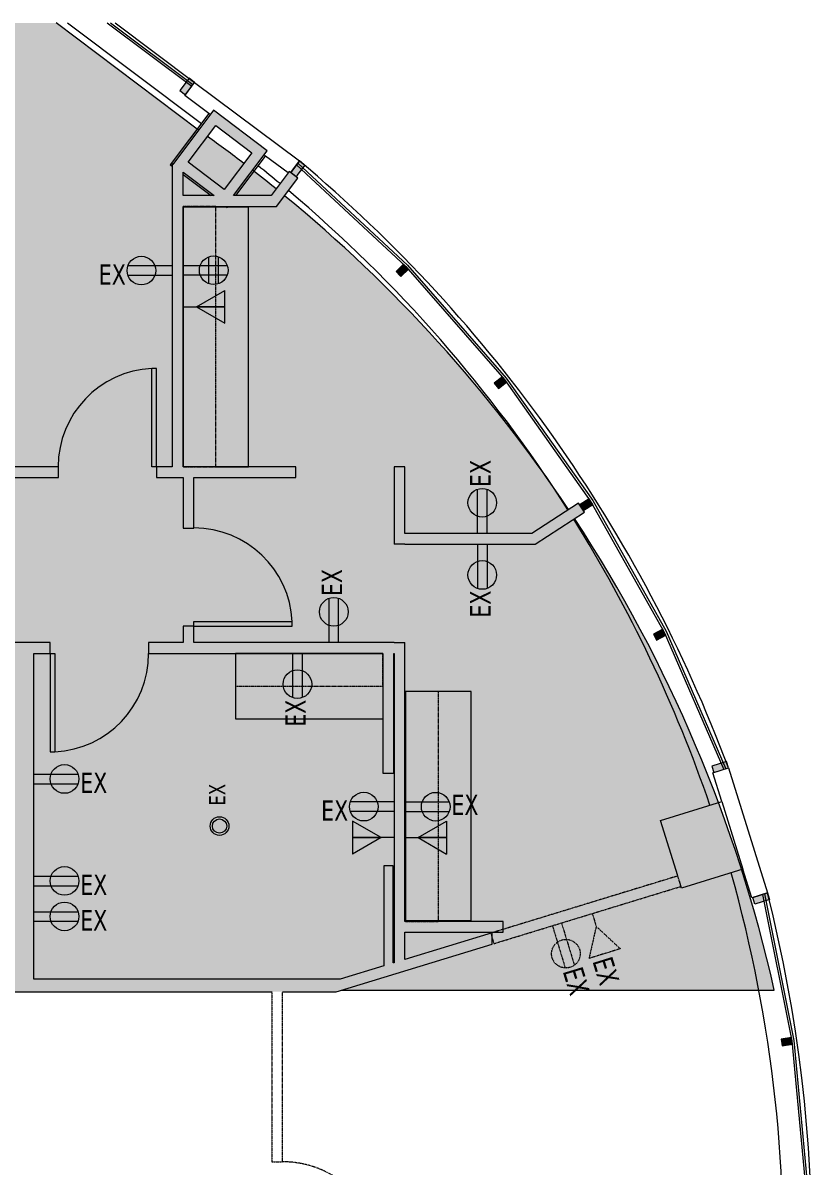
# Model space of a CAD drawing. Header units: inches. Extents: x 41 to 2137, y -595 to 378.
# Drawn here: x 1279.6 to 1568.8, y -46.3 to 373.1 of the extents above; entities that cross this region are included whole.
import ezdxf

# ---------------------------------------------------------------- set-up
doc = ezdxf.new("R2010")
doc.units = ezdxf.units.IN
doc.header["$MEASUREMENT"] = 0
for name, pattern in [('Demolished 3_128_', [0.046875, 0.023437, -0.023437]), ('Hidden 1_16_', [0.09375, 0.0625, -0.03125]), ('Overhead', [0.15625, 0.09375, -0.0625])]:
    doc.linetypes.add(name, pattern=pattern)
for name, color, linetype, lineweight in [('A-ANNO-NOTE', 131, 'Continuous', 13), ('A-DETL', 90, 'Continuous', 9), ('A-DETL-GENF', 92, 'Continuous', 9), ('A-DETL-MEDM', 33, 'Continuous', 13), ('A-DOOR', 31, 'Continuous', 13), ('A-EXIST-GLAZ', 250, 'Continuous', 9), ('A-WALL', 113, 'Continuous', 13), ('A-WALL-PATT', 111, 'Continuous', 13), ('EXTWINDOWS', 250, 'Continuous', 9), ('I-WALL', 2, 'Continuous', 13), ('new block- skin dc_dwg', 8, 'Continuous', 9), ('Q-CASE', 31, 'Continuous', 13), ('S-EXIST-COLS', 250, 'Continuous', 9)]:
    doc.layers.add(name, color=color, linetype=linetype, lineweight=lineweight)
doc.styles.add('Tahoma', font='tahoma.ttf', dxfattribs={"width": 0.85, "height": 7.5})
doc.styles.add('Tahoma_1', font='tahoma.ttf', dxfattribs={"width": 0.85, "height": 6})

# ---------------------------------------------------------------- blocks, each defined once
blk = doc.blocks.new('Single-Flush - 36_ x 84_-1510128-New Construction - Demolition Plan')
at = {"layer": 'A-DOOR', "color": 7, "lineweight": 20}
for p, q in [((16.25, 2), (16.25, 38.02)), ((18, 38.02), (16.25, 38.02)), ((18, 2), (18, 38.02)), ((18, 2), (16.25, 2))]:
    blk.add_line(p, q, dxfattribs=at)
at = {"layer": 'A-DOOR', "lineweight": 9}
blk.add_arc((18, 2), 36.07, 92.7812, 180, dxfattribs=at)
blk = doc.blocks.new('Counter Top _No Backsplash_ - Standard Counter Top-V4-New Construction - Demolition Plan')
at = {"layer": 'Q-CASE'}
for p, q in [((6.74, 0), (-47.26, 0)), ((-47.26, 0), (-47.26, -12)), ((6.74, 0), (6.74, -12)), ((-47.26, -12), (-47.26, -24)), ((6.74, -12), (6.74, -12.15)), ((-47.26, -24), (6.74, -24))]:
    blk.add_line(p, q, dxfattribs=at)
blk = doc.blocks.new('Door-Opening - POCKET DOOR-1861582-New Construction - Demolition Plan')
at = {"layer": 'A-DETL-MEDM', "lineweight": 20}
for p, q in [((-18.32, -2), (-18.32, 2)), ((17.68, 2), (17.68, -2))]:
    blk.add_line(p, q, dxfattribs=at)
blk = doc.blocks.new('Upper Cabinet - Standard Upper Cabinet-1756677-New Construction - Demolition Plan')
at = {"layer": 'Q-CASE'}
blk.add_line((6.74, 0), (-47.26, 0), dxfattribs=at)
at = {"layer": 'Q-CASE', "linetype": 'Overhead', "lineweight": 9}
for p, q in [((-47.26, 0), (-47.26, -12)), ((6.74, -12), (6.74, 0)), ((-47.26, -12), (6.74, -12))]:
    blk.add_line(p, q, dxfattribs=at)
blk = doc.blocks.new('Upper Cabinet - Standard Upper Cabinet-1821101-New Construction - Demolition Plan')
at = {"layer": 'Q-CASE'}
blk.add_line((48.12, 0), (-47.26, 0), dxfattribs=at)
at = {"layer": 'Q-CASE', "linetype": 'Overhead', "lineweight": 9}
for p, q in [((-47.26, 0), (-47.26, -12)), ((48.12, -12), (48.12, 0)), ((-47.26, -12), (48.12, -12))]:
    blk.add_line(p, q, dxfattribs=at)
blk = doc.blocks.new('Upper Cabinet - Standard Upper Cabinet-1775553-New Construction - Demolition Plan')
at = {"layer": 'Q-CASE'}
blk.add_line((36.94, 0), (-47.26, 0), dxfattribs=at)
at = {"layer": 'Q-CASE', "linetype": 'Overhead', "lineweight": 9}
for p, q in [((-47.26, 0), (-47.26, -12)), ((36.94, -12), (36.94, 0)), ((-47.26, -12), (36.94, -12))]:
    blk.add_line(p, q, dxfattribs=at)
blk = doc.blocks.new('Counter Top _No Backsplash_ - Standard Counter Top-1774389-New Construction - Demolition Plan')
at = {"layer": 'Q-CASE'}
for p, q in [((47.99, 0), (-47.26, 0)), ((47.99, 0), (47.99, -12)), ((-47.26, -12), (-47.26, -24)), ((47.99, -12), (47.99, -24)), ((-47.26, -24), (47.99, -24))]:
    blk.add_line(p, q, dxfattribs=at)
blk = doc.blocks.new('Counter Top _No Backsplash_ - Standard Counter Top-1758023-New Construction - Demolition Plan')
at = {"layer": 'Q-CASE'}
for p, q in [((36.74, 0), (-47.26, 0)), ((-47.26, 0), (-47.26, -12)), ((36.74, 0), (36.74, -12)), ((-47.26, -12), (-47.26, -24)), ((36.74, -12), (36.74, -24)), ((-47.26, -24), (36.74, -24))]:
    blk.add_line(p, q, dxfattribs=at)
blk = doc.blocks.new('Door-Opening - POCKET DOOR-1861580-New Construction - Demolition Plan')
at = {"layer": 'A-DETL-MEDM', "lineweight": 20}
for p, q in [((-18.32, 2), (-18.32, -2)), ((17.68, -2), (17.68, 2))]:
    blk.add_line(p, q, dxfattribs=at)
blk = doc.blocks.new('new block- skin dc_dwg-1925045-New Construction - Demolition Plan')
at = {"layer": 'EXTWINDOWS'}
for points in [[(2565.02, 1696.54), (2568.39, 1701.04), (2566.39, 1702.54), (2563.02, 1698.03)], [(2605.61, 1666.49), (2603.62, 1668), (2606.81, 1672.26), (2608.81, 1670.76), (2606.27, 1667.36)], [(2643.95, 1629.92), (2646.73, 1632.63), (2644.98, 1634.42), (2642.21, 1631.71), (2643.65, 1630.24)], [(2679.7, 1588.82), (2682.74, 1591.22), (2681.19, 1593.18), (2678.15, 1590.78)], [(2711.02, 1544.25), (2714.3, 1546.32), (2712.97, 1548.43), (2709.69, 1546.37), (2710.16, 1545.61)], [(2737.69, 1496.61), (2741.11, 1498.43), (2739.93, 1500.64), (2736.51, 1498.82), (2737.29, 1497.36)], [(2758.61, 1448.11), (2763.98, 1449.79), (2763.24, 1452.18), (2757.87, 1450.5)], [(2773.69, 1399.91), (2772.94, 1402.3), (2778.31, 1403.98), (2779.06, 1401.59)], [(2783.68, 1347.93), (2787.51, 1348.51), (2787.14, 1350.98), (2783.31, 1350.4)]]:
    blk.add_hatch(color=256, dxfattribs=at).paths.add_polyline_path(points, flags=0)
at = {"layer": 'A-EXIST-GLAZ'}
for p, q in [((2536.39, 1722.86), (2567.34, 1699.64)), ((2537.64, 1722.86), (2567.79, 1700.24))]:
    blk.add_line(p, q, dxfattribs=at)
at = {"layer": 'A-EXIST-GLAZ', "flags": 128}
for points in [[(2605.75, 1670.85), (2645.85, 1633.52), (2681.96, 1592.2), (2713.63, 1547.38), (2740.52, 1499.53), (2762.31, 1449.27)], [(2606.21, 1671.45), (2646.39, 1634.05), (2682.56, 1592.66), (2714.27, 1547.78), (2741.19, 1499.87), (2763.03, 1449.49)], [(2774.05, 1132.25), (2785.76, 1185.75), (2791.92, 1240.28), (2792.44, 1250.49), (2792.77, 1284.89), (2792.45, 1295.11), (2787.32, 1349.74), (2776.63, 1403.45)], [(2774.76, 1132.02), (2786.5, 1185.63), (2792.67, 1240.22), (2793.19, 1250.46), (2793.52, 1284.9), (2793.2, 1295.15), (2788.07, 1349.85), (2777.35, 1403.68)]]:
    blk.add_lwpolyline(points, dxfattribs=at)
at = {"layer": 'A-WALL', "color": 250, "lineweight": 9}
for p, q in [((2521.82, 1722.86), (2570.9, 1686.04)), ((2539.31, 1722.86), (2568.39, 1701.04)), ((2602.66, 1667.86), (2594.41, 1674.05))]:
    blk.add_line(p, q, dxfattribs=at)
at = {"layer": 'A-WALL', "color": 250, "lineweight": 9, "flags": 128}
for points in [[(2573.6, 1689.64), (2564.8, 1696.24), (2568.39, 1701.04), (2606.81, 1672.26), (2603.62, 1668)], [(2761.54, 1437.5), (2758.26, 1448), (2763.98, 1449.79), (2778.31, 1403.98), (2772.58, 1402.19), (2769.3, 1412.69)]]:
    blk.add_lwpolyline(points, dxfattribs=at)
at = {"layer": 'A-WALL', "color": 250, "lineweight": 9}
for centre, radius, start, end in [((2273.64, 1270.09), 511.32, 50.3783, 51.534), ((2263.32, 1262.82), 534.44, 20.4781, 50.0057), ((2263.32, 1262.82), 534.44, 20.4781, 50.0057), ((2273.64, 1270.09), 511.32, 32.4355, 49.9297), ((2273.64, 1270.09), 511.32, 18.9519, 31.9872), ((2272.85, 1272.63), 511.33, 356.7527, 15.7403), ((2260.21, 1272.77), 534.46, 344.6958, 14.2118), ((2260.21, 1272.77), 534.46, 344.6958, 14.2118)]:
    blk.add_arc(centre, radius, start, end, dxfattribs=at)
at = {"layer": 'EXTWINDOWS'}
for p, q in [((2566.39, 1702.54), (2563.02, 1698.03)), ((2565.02, 1696.54), (2568.39, 1701.04)), ((2568.39, 1701.04), (2566.39, 1702.54)), ((2563.02, 1698.03), (2565.02, 1696.54)), ((2603.62, 1668), (2606.81, 1672.26)), ((2608.81, 1670.76), (2606.27, 1667.36)), ((2606.81, 1672.26), (2608.81, 1670.76)), ((2605.61, 1666.49), (2603.62, 1668)), ((2606.27, 1667.36), (2605.61, 1666.49)), ((2644.98, 1634.42), (2642.21, 1631.71)), ((2642.21, 1631.71), (2643.65, 1630.24)), ((2643.95, 1629.92), (2646.73, 1632.63)), ((2646.73, 1632.63), (2644.98, 1634.42)), ((2643.65, 1630.24), (2643.95, 1629.92)), ((2681.19, 1593.18), (2678.15, 1590.78)), ((2678.15, 1590.78), (2679.7, 1588.82)), ((2679.7, 1588.82), (2682.74, 1591.22)), ((2682.74, 1591.22), (2681.19, 1593.18)), ((2712.97, 1548.43), (2709.69, 1546.37)), ((2714.3, 1546.32), (2712.97, 1548.43)), ((2709.69, 1546.37), (2710.16, 1545.61)), ((2710.16, 1545.61), (2711.02, 1544.25)), ((2711.02, 1544.25), (2714.3, 1546.32)), ((2739.93, 1500.64), (2736.51, 1498.82)), ((2736.51, 1498.82), (2737.29, 1497.36)), ((2737.29, 1497.36), (2737.69, 1496.61)), ((2737.69, 1496.61), (2741.11, 1498.43)), ((2741.11, 1498.43), (2739.93, 1500.64)), ((2763.24, 1452.18), (2757.87, 1450.5)), ((2763.98, 1449.79), (2763.24, 1452.18)), ((2757.87, 1450.5), (2758.61, 1448.11)), ((2758.61, 1448.11), (2763.98, 1449.79)), ((2772.94, 1402.3), (2778.31, 1403.98)), ((2773.69, 1399.91), (2772.94, 1402.3)), ((2779.06, 1401.59), (2773.69, 1399.91)), ((2778.31, 1403.98), (2779.06, 1401.59)), ((2787.14, 1350.98), (2783.31, 1350.4)), ((2783.31, 1350.4), (2783.68, 1347.93)), ((2787.51, 1348.51), (2787.14, 1350.98)), ((2783.68, 1347.93), (2787.51, 1348.51))]:
    blk.add_line(p, q, dxfattribs=at)
at = {"layer": 'S-EXIST-COLS'}
for p, q in [((2583.57, 1659.58), (2594.41, 1674.05)), ((2594.41, 1674.05), (2593.86, 1674.46)), ((2564.17, 1667.33), (2574.51, 1659.58)), ((2579.85, 1655.58), (2580.02, 1655.45)), ((2580.47, 1655.45), (2580.57, 1655.58)), ((2746.86, 1405.67), (2746.04, 1408.29))]:
    blk.add_line(p, q, dxfattribs=at)
at = {"layer": 'S-EXIST-COLS', "flags": 128}
for points in [[(2574.15, 1689.23), (2573.6, 1689.64), (2559.5, 1670.82), (2560.17, 1670.32)], [(2580.02, 1655.45), (2580.31, 1655.23), (2580.47, 1655.45)], [(2745.44, 1410.19), (2739.1, 1430.48), (2761.54, 1437.5), (2769.3, 1412.69), (2746.86, 1405.67)]]:
    blk.add_lwpolyline(points, dxfattribs=at)
blk = doc.blocks.new('Single-Flush - 36_ x 84_-V11-New Construction - Demolition Plan')
at = {"layer": 'A-DOOR', "color": 7, "linetype": 'Hidden 1_16_', "lineweight": 20}
for p, q in [((16.25, 2), (16.25, 38.02)), ((18, 38.02), (16.25, 38.02)), ((18, 2), (18, 38.02)), ((18, 2), (16.25, 2))]:
    blk.add_line(p, q, dxfattribs=at)
at = {"layer": 'A-DOOR', "color": 250, "linetype": 'Demolished 3_128_', "lineweight": 9}
blk.add_arc((18, 2), 36.07, 92.7812, 180, dxfattribs=at)

msp = doc.modelspace()

# ---------------------------------------------------------------- hatches: boundary and pattern name
at = {"layer": 'A-ANNO-NOTE', "lineweight": 9}
for points in [[(1353.63, 262.96), (1353.63, 268.96), (1343.18, 268.96)], [(1410.82, 74.45), (1400.36, 80.45), (1400.36, 74.45), (1409.64, 74.45)], [(1434.82, 74.45), (1434.82, 80.45), (1424.36, 74.45)]]:
    msp.add_hatch(color=256, dxfattribs=at).paths.add_polyline_path(points, flags=0)
at = {"layer": 'A-DETL-GENF'}
h = msp.add_hatch(color=254, dxfattribs=at)
h.paths.add_polyline_path([(1396.43, 18.59), (1554.9, 18.59), (1551.11, 34.3), (1546.84, 49.89), (1542.09, 65.34), (1536.87, 80.64), (1531.19, 95.77), (1525.04, 110.72), (1518.43, 125.47), (1511.38, 140.02), (1503.88, 154.34), (1495.94, 168.42), (1487.58, 182.25), (1481.69, 191.35), (1467.24, 181.96), (1415.59, 181.96), (1415.59, 210.41), (1419.59, 210.41), (1419.59, 185.96), (1466.05, 185.96), (1479.52, 194.71), (1478.8, 195.82), (1469.6, 209.12), (1460, 222.12), (1450, 234.82), (1439.62, 247.21), (1428.86, 259.28), (1417.74, 271.01), (1406.26, 282.39), (1394.44, 293.41), (1382.28, 304.07), (1375.45, 309.7), (1372.5, 305.79), (1338.26, 305.79), (1338.26, 210.41), (1379.59, 210.41), (1379.59, 206.41), (1342.26, 206.41), (1342.26, 187.91), (1338.26, 187.91), (1338.26, 206.41), (1328.59, 206.41), (1328.59, 210.41), (1334.26, 210.41), (1334.26, 321.4), (1334.51, 321.22), (1343.93, 333.73), (1291.73, 373.07), (551.59, 373.07), (551.59, 333.98), (781.75, 333.98), (781.75, 329.98), (775.59, 329.98), (775.59, 210.41), (781.75, 210.41), (781.75, 206.41), (701.59, 206.41), (701.59, 210.41), (771.59, 210.41), (771.59, 329.98), (659.34, 329.98), (659.34, 292.38), (655.84, 292.38), (655.84, 329.98), (655.59, 329.98), (655.59, 210.41), (655.84, 210.41), (655.84, 256.38), (659.34, 256.38), (659.34, 210.41), (665.59, 210.41), (665.59, 206.41), (642.59, 206.41), (642.59, 210.41), (647.84, 210.41), (647.84, 256.38), (651.34, 256.38), (651.34, 210.41), (651.59, 210.41), (651.59, 329.98), (651.34, 329.98), (651.34, 292.38), (647.84, 292.38), (647.84, 329.98), (551.59, 329.98), (551.59, 183.41), (587.59, 183.41), (587.59, 210.41), (606.59, 210.41), (606.59, 206.41), (591.59, 206.41), (591.59, 145.96), (624.59, 145.96), (624.59, 141.96), (587.59, 141.96), (587.59, 168.96), (551.59, 168.96), (551.59, 22.57), (667.84, 22.57), (667.84, 64.42), (671.34, 64.42), (671.34, 22.57), (671.59, 22.57), (671.59, 141.96), (671.34, 141.96), (671.34, 100.11), (667.84, 100.11), (667.84, 141.96), (660.59, 141.96), (660.59, 145.96), (681.59, 145.96), (681.59, 141.96), (675.59, 141.96), (675.59, 22.57), (788.84, 22.57), (788.84, 64.11), (792.34, 64.11), (792.34, 22.57), (792.59, 22.57), (792.59, 99.65), (792.34, 99.84), (792.34, 98.7), (788.84, 98.7), (788.84, 102.47), (773.59, 113.96), (773.59, 141.96), (717.59, 141.96), (717.59, 145.96), (873.59, 145.96), (873.59, 141.96), (811.09, 141.96), (811.09, 120.9), (796.59, 101.64), (796.59, 22.57), (915.84, 22.57), (915.84, 64.11), (919.34, 64.11), (919.34, 22.57), (919.59, 22.57), (919.59, 141.96), (919.34, 141.96), (919.34, 98.11), (915.84, 98.11), (915.84, 141.96), (909.59, 141.96), (909.59, 145.96), (1137.53, 145.96), (1137.53, 141.96), (1047.59, 141.96), (1047.59, 22.57), (1179.78, 22.57), (1179.78, 64.11), (1183.28, 64.11), (1183.28, 22.57), (1183.53, 22.58), (1183.53, 141.96), (1183.28, 141.96), (1183.28, 97.22), (1179.78, 97.22), (1179.78, 141.96), (1173.53, 141.96), (1173.53, 145.96), (1237.59, 145.96), (1237.59, 141.96), (1219.59, 141.96), (1219.59, 125.28), (1207.53, 109.84), (1207.53, 22.57), (1279.59, 22.57), (1279.59, 141.96), (1273.59, 141.96), (1273.59, 145.96), (1289.59, 145.96), (1289.59, 141.96), (1283.59, 141.96), (1283.59, 22.57), (1395.79, 22.57), (1411.78, 27.46), (1411.78, 64.11), (1415.28, 64.11), (1415.28, 28.53), (1415.59, 28.63), (1415.59, 141.96), (1415.53, 141.96), (1415.53, 98.11), (1411.53, 98.11), (1411.53, 141.96), (1325.59, 141.96), (1325.59, 145.96), (1338.26, 145.96), (1338.26, 151.91), (1342.26, 151.91), (1342.26, 145.96), (1419.59, 145.96), (1419.59, 43.76), (1455.59, 43.76), (1455.59, 40.86), (1452.01, 39.76), (1419.59, 39.76), (1419.59, 29.85), (1451, 39.45), (1451.59, 37.54), (1451.59, 35.45), (1406.26, 21.59)], flags=0)
h.paths.add_polyline_path([(1187.53, 22.57), (1203.53, 22.57), (1203.53, 105.58), (1187.53, 105.58), (1187.53, 69)], flags=0)
h.paths.add_polyline_path([(793.39, 104.05), (807.09, 122.24), (807.09, 141.96), (777.59, 141.96), (777.59, 115.96), (792.59, 104.66)], flags=0)
h.paths.add_polyline_path([(1202.25, 109.58), (1215.59, 126.65), (1215.59, 141.96), (1187.53, 141.96), (1187.53, 109.58)], flags=0)
h.paths.add_polyline_path([(587.59, 172.96), (587.59, 179.41), (551.59, 179.41), (551.59, 172.96), (586.63, 172.96)], flags=0)
h.paths.add_polyline_path([(1183.53, 206.41), (1165.7, 206.41), (1165.7, 210.41), (1228.71, 210.41), (1228.71, 318.54), (1119.7, 318.54), (1119.7, 210.41), (1129.7, 210.41), (1129.7, 206.41), (1109.7, 206.41), (1109.7, 210.41), (1115.7, 210.41), (1115.7, 318.54), (1039.96, 318.54), (1039.96, 210.41), (1073.7, 210.41), (1073.7, 206.41), (1035.96, 206.41), (1035.96, 329.98), (1029.96, 329.98), (1029.96, 333.98), (1035.96, 333.98), (1035.96, 372.02), (1039.96, 372.02), (1039.96, 322.54), (1232.71, 322.54), (1232.71, 210.41), (1292.59, 210.41), (1292.59, 206.41), (1187.53, 206.41)], flags=0)
h.paths.add_polyline_path([(906.59, 206.41), (906.59, 210.41), (947.96, 210.41), (947.96, 299.45), (923.96, 299.45), (923.96, 329.98), (864.59, 329.98), (864.59, 210.41), (870.59, 210.41), (870.59, 206.41), (817.75, 206.41), (817.75, 210.41), (860.59, 210.41), (860.59, 329.98), (817.75, 329.98), (817.75, 333.98), (993.96, 333.98), (993.96, 329.98), (975.96, 329.98), (975.96, 284.45), (971.96, 284.45), (971.96, 299.45), (951.96, 299.45), (951.96, 210.41), (971.96, 210.41), (971.96, 224.45), (975.96, 224.45), (975.96, 206.41), (909.59, 206.41)], flags=0)
h.paths.add_polyline_path([(971.96, 303.45), (971.96, 329.98), (927.96, 329.98), (927.96, 303.45), (963.96, 303.45)], flags=0)
h.paths.add_polyline_path([(1369.12, 309.79), (1370.51, 309.79), (1372.36, 312.24), (1369.12, 314.87), (1363.72, 319.05), (1356.74, 309.79), (1366.72, 309.79)], flags=0)
h.paths.add_polyline_path([(1338.26, 309.79), (1349.67, 309.79), (1338.26, 318.39), (1338.26, 313.53)], flags=0)
h.paths.add_polyline_path([(1353.39, 312), (1360.55, 321.5), (1356.32, 324.74), (1347.17, 331.38), (1340.11, 322), (1352.65, 312.55)], flags=0)
at = {"layer": 'A-WALL-PATT'}
for points in [[(1340.11, 322), (1352.65, 338.64), (1349.45, 341.05), (1336.91, 324.41), (1338.26, 323.4)], [(1366.72, 323.03), (1369.12, 326.23), (1352.65, 338.64), (1350.26, 335.44), (1363.52, 325.44)], [(1356.32, 309.79), (1336.91, 324.41), (1334.51, 321.22), (1349.67, 309.79), (1353.39, 309.79)], [(1356.32, 309.79), (1356.74, 309.79), (1366.72, 323.03), (1363.52, 325.44), (1353.39, 312), (1356.1, 309.95)], [(1334.26, 210.41), (1338.26, 210.41), (1338.26, 318.39), (1334.26, 321.4), (1334.26, 251.44)], [(1372.5, 309.79), (1375.52, 309.79), (1380.36, 316.21), (1377.16, 318.62), (1370.51, 309.79)], [(1356.74, 305.79), (1372.5, 305.79), (1375.52, 309.79), (1338.26, 309.79), (1338.26, 305.79), (1353.39, 305.79)], [(1467.24, 181.96), (1485.32, 193.7), (1483.14, 197.06), (1459.89, 181.96), (1466.05, 181.96)], [(1419.59, 181.96), (1459.89, 181.96), (1466.05, 185.96), (1419.59, 185.96)], [(1279.59, 22.57), (1283.59, 22.57), (1283.59, 141.96), (1279.59, 141.96), (1279.59, 69)], [(1411.53, 98.11), (1415.53, 98.11), (1415.53, 141.96), (1411.53, 141.96), (1411.53, 127.96)], [(1411.78, 27.46), (1415.28, 28.53), (1415.28, 64.11), (1411.78, 64.11), (1411.78, 28.48)], [(1451, 39.76), (1452.01, 39.76), (1455.59, 40.86), (1455.59, 43.76), (1419.59, 43.76), (1419.59, 39.76), (1443.83, 39.76)], [(1394.34, 17.95), (1451.59, 35.45), (1451.59, 37.54), (1451, 39.45), (1395.79, 22.57)], [(1394.34, 17.95), (1395.79, 22.57), (1043.57, 22.57), (1043.57, 17.95), (1380.66, 17.95)]]:
    msp.add_hatch(color=8, dxfattribs=at).paths.add_polyline_path(points, flags=0)
h = msp.add_hatch(color=8, dxfattribs=at)
h.paths.add_polyline_path([(1415.59, 206.41), (1419.59, 206.41), (1419.59, 210.41), (1415.59, 210.41)], flags=0)
h.paths.add_polyline_path([(1334.09, 206.41), (1379.59, 206.41), (1379.59, 210.41), (1328.59, 210.41), (1328.59, 206.41)], flags=0)
h.paths.add_polyline_path([(1244.71, 206.41), (1292.59, 206.41), (1292.59, 210.41), (1165.7, 210.41), (1165.7, 206.41), (1235.69, 206.41)], flags=0)
h.paths.add_polyline_path([(1116.53, 206.41), (1129.7, 206.41), (1129.7, 210.41), (1109.7, 210.41), (1109.7, 206.41), (1115.7, 206.41)], flags=0)
h.paths.add_polyline_path([(1043.59, 206.41), (1073.7, 206.41), (1073.7, 210.41), (1039.96, 210.41), (1039.96, 206.41)], flags=0)
h = msp.add_hatch(color=8, dxfattribs=at)
h.paths.add_polyline_path([(1338.26, 145.96), (1342.26, 145.96), (1342.26, 151.91), (1338.26, 151.91)], flags=0)
h.paths.add_polyline_path([(1342.26, 187.91), (1342.26, 206.41), (1338.26, 206.41), (1338.26, 187.91)], flags=0)
h = msp.add_hatch(color=8, dxfattribs=at)
h.paths.add_polyline_path([(1415.59, 28.63), (1419.59, 29.85), (1419.59, 145.96), (1415.59, 145.96), (1415.59, 29.15)], flags=0)
h.paths.add_polyline_path([(1415.59, 181.96), (1419.59, 181.96), (1419.59, 206.41), (1415.59, 206.41), (1415.59, 185.96)], flags=0)
h = msp.add_hatch(color=8, dxfattribs=at)
h.paths.add_polyline_path([(1409.64, 141.96), (1415.59, 141.96), (1415.59, 145.96), (1325.59, 145.96), (1325.59, 141.96), (1362.26, 141.96)], flags=0)
h.paths.add_polyline_path([(1273.59, 141.96), (1289.59, 141.96), (1289.59, 145.96), (1273.59, 145.96)], flags=0)
h.paths.add_polyline_path([(1235.69, 141.96), (1237.59, 141.96), (1237.59, 145.96), (1173.53, 145.96), (1173.53, 141.96), (1232.71, 141.96)], flags=0)
h.paths.add_polyline_path([(1043.59, 141.96), (1137.53, 141.96), (1137.53, 145.96), (1043.59, 145.96)], flags=0)

# ---------------------------------------------------------------- linework, layer by layer
at = {"layer": 'A-ANNO-NOTE', "lineweight": 20}
for p, q in [((1347.76, 277.46), (1347.76, 287.36)), ((1351.25, 277.46), (1351.25, 287.36)), ((1334.26, 284.03), (1318.06, 284.03)), ((1338.26, 284.15), (1354.46, 284.15)), ((1334.26, 280.54), (1318.06, 280.54)), ((1338.26, 280.67), (1354.46, 280.67)), ((1343.18, 268.96), (1353.63, 274.96)), ((1353.63, 262.96), (1353.63, 274.96)), ((1338.26, 268.96), (1353.63, 268.96)), ((1353.63, 268.96), (1343.18, 268.96)), ((1343.18, 268.96), (1353.63, 262.96)), ((1343.18, 268.96), (1353.63, 262.96)), ((1353.63, 262.96), (1353.63, 268.96)), ((1446.15, 185.96), (1446.15, 202.16)), ((1449.64, 185.96), (1449.64, 202.16)), ((1446.15, 181.96), (1446.15, 165.76)), ((1449.64, 181.96), (1449.64, 165.76)), ((1391.78, 145.96), (1391.78, 162.16)), ((1395.27, 145.96), (1395.27, 162.16)), ((1378.42, 141.96), (1378.42, 125.76)), ((1381.91, 141.96), (1381.91, 125.76)), ((1283.59, 97.7), (1299.79, 97.7)), ((1283.59, 94.22), (1299.79, 94.22)), ((1415.74, 87.56), (1399.54, 87.56)), ((1415.74, 84.07), (1399.54, 84.07)), ((1419.59, 87.56), (1435.79, 87.54)), ((1419.59, 84.07), (1435.79, 84.05)), ((1400.36, 80.45), (1400.36, 74.45)), ((1410.82, 74.45), (1400.36, 80.45)), ((1400.36, 80.45), (1400.36, 68.45)), ((1410.82, 74.45), (1400.36, 80.45)), ((1424.36, 74.45), (1434.82, 80.45)), ((1424.36, 74.45), (1434.82, 80.45)), ((1434.82, 80.45), (1434.82, 74.45)), ((1434.82, 80.45), (1434.82, 68.45)), ((1400.36, 74.45), (1410.82, 74.45)), ((1415.74, 74.45), (1400.36, 74.45)), ((1410.82, 74.45), (1400.36, 68.45)), ((1419.44, 74.45), (1434.82, 74.45)), ((1434.82, 74.45), (1424.36, 74.45)), ((1424.36, 74.45), (1434.82, 68.45)), ((1283.59, 60.32), (1299.79, 60.32)), ((1283.59, 56.84), (1299.79, 56.84)), ((1283.59, 47.32), (1299.79, 47.32)), ((1283.59, 43.84), (1299.79, 43.84))]:
    msp.add_line(p, q, dxfattribs=at)
at = {"layer": 'A-ANNO-NOTE', "color": 250, "linetype": 'Demolished 3_128_', "lineweight": 9}
for p, q in [((1488.2, 46.64), (1489.65, 41.94)), ((1473.6, 42.18), (1478.31, 26.69)), ((1476.93, 43.2), (1481.65, 27.7)), ((1489.65, 41.94), (1487.01, 30.18)), ((1489.65, 41.94), (1498.48, 33.73)), ((1498.48, 33.73), (1487.01, 30.18))]:
    msp.add_line(p, q, dxfattribs=at)
at = {"layer": 'A-ANNO-NOTE', "lineweight": 20}
for centre, radius in [((1323.01, 282.29), 5.25), ((1349.5, 282.41), 5.25), ((1447.89, 197.21), 5.25), ((1447.89, 170.72), 5.25), ((1393.53, 157.21), 5.25), ((1380.16, 130.72), 5.25), ((1294.84, 95.96), 5.25), ((1404.49, 85.82), 5.25), ((1430.84, 85.8), 5.25), ((1351.64, 78.7), 3.42), ((1351.64, 78.7), 2.62), ((1294.84, 58.58), 5.25), ((1294.84, 45.58), 5.25)]:
    msp.add_circle(centre, radius, dxfattribs=at)
at = {"layer": 'A-ANNO-NOTE', "color": 250, "linetype": 'Demolished 3_128_', "lineweight": 9}
msp.add_circle((1478.54, 31.93), 5.25, dxfattribs=at)
at = {"layer": 'A-DETL', "lineweight": 13}
for p, q in [((1343.93, 333.73), (1291.73, 373.07)), ((1396.43, 18.59), (1554.9, 18.59))]:
    msp.add_line(p, q, dxfattribs=at)
for start, end in [(52.6755, 54.4864), (51.0417, 52.2399), (33.655, 50.6057), (12.6778, 33.2195)]:
    msp.add_arc((1041.54, -96.9), 526.19, start, end, dxfattribs=at)
at = {"layer": 'A-WALL', "color": 7, "lineweight": 20}
for p, q in [((1349.45, 341.05), (1334.51, 321.22)), ((1369.12, 326.23), (1349.45, 341.05)), ((1340.11, 322), (1350.24, 335.45)), ((1350.24, 335.45), (1363.52, 325.44)), ((1363.52, 325.44), (1353.39, 312)), ((1356.74, 309.79), (1369.12, 326.23)), ((1334.26, 321.4), (1334.26, 210.41)), ((1334.51, 321.22), (1334.26, 321.4)), ((1353.39, 312), (1340.11, 322)), ((1338.26, 318.39), (1349.67, 309.79)), ((1338.26, 309.79), (1338.26, 318.39)), ((1377.16, 318.62), (1370.51, 309.79)), ((1372.5, 305.79), (1380.36, 316.21)), ((1380.36, 316.21), (1377.16, 318.62)), ((1349.67, 309.79), (1338.26, 309.79)), ((1370.51, 309.79), (1356.74, 309.79)), ((1338.26, 210.41), (1338.26, 305.79)), ((1338.26, 305.79), (1372.5, 305.79)), ((1292.59, 210.41), (1232.71, 210.41)), ((1292.59, 206.41), (1292.59, 210.41)), ((1334.26, 210.41), (1328.59, 210.41)), ((1328.59, 210.41), (1328.59, 206.41)), ((1379.59, 210.41), (1338.26, 210.41)), ((1419.59, 210.41), (1415.59, 210.41)), ((1419.59, 185.96), (1419.59, 210.41)), ((1165.7, 206.41), (1292.59, 206.41)), ((1328.59, 206.41), (1338.26, 206.41)), ((1338.26, 206.41), (1338.26, 187.91)), ((1342.26, 187.91), (1342.26, 206.41)), ((1342.26, 206.41), (1379.59, 206.41)), ((1415.59, 206.41), (1415.59, 181.96)), ((1483.14, 197.06), (1466.05, 185.96)), ((1467.24, 181.96), (1485.32, 193.7)), ((1485.32, 193.7), (1483.14, 197.06)), ((1338.26, 187.91), (1342.26, 187.91)), ((1466.05, 185.96), (1419.59, 185.96)), ((1419.59, 181.96), (1467.24, 181.96)), ((1338.26, 151.91), (1338.26, 145.96)), ((1342.26, 151.91), (1338.26, 151.91)), ((1342.26, 145.96), (1342.26, 151.91)), ((1289.59, 145.96), (1273.59, 145.96)), ((1289.59, 141.96), (1289.59, 145.96)), ((1338.26, 145.96), (1325.59, 145.96)), ((1325.59, 145.96), (1325.59, 141.96)), ((1415.59, 145.96), (1342.26, 145.96)), ((1419.59, 43.76), (1419.59, 145.96)), ((1283.59, 22.57), (1283.59, 141.96)), ((1283.59, 141.96), (1289.59, 141.96)), ((1325.59, 141.96), (1411.53, 141.96)), ((1411.53, 141.96), (1411.53, 98.11)), ((1415.53, 98.11), (1415.53, 141.96)), ((1415.53, 141.96), (1415.59, 141.96)), ((1415.59, 141.96), (1415.59, 28.63)), ((1411.53, 98.11), (1415.53, 98.11)), ((1455.59, 43.76), (1419.59, 43.76)), ((1455.59, 39.76), (1455.59, 43.76)), ((1419.59, 29.85), (1419.59, 39.76)), ((1419.59, 39.76), (1455.59, 39.76)), ((1451.59, 39.63), (1419.59, 29.85)), ((1451.59, 35.45), (1451.59, 39.63)), ((1394.34, 17.95), (1451.59, 35.45)), ((1411.78, 27.46), (1395.79, 22.57)), ((1415.59, 28.63), (1415.28, 28.53))]:
    msp.add_line(p, q, dxfattribs=at)
at = {"layer": 'A-WALL', "color": 7, "linetype": 'Hidden 1_16_', "lineweight": 20}
for p, q in [((1519.55, 60.41), (1451, 39.45)), ((1520.71, 56.58), (1519.55, 60.41)), ((1452.17, 35.63), (1520.71, 56.58)), ((1451, 39.45), (1452.17, 35.63)), ((1370.77, 17.95), (1370.77, -44.42)), ((1374.77, -44.42), (1374.77, 17.95)), ((1370.77, -44.42), (1374.77, -44.42))]:
    msp.add_line(p, q, dxfattribs=at)
at = {"layer": 'I-WALL', "color": 7, "lineweight": 20}
for p, q in [((1411.78, 64.11), (1411.78, 27.46)), ((1415.28, 64.11), (1411.78, 64.11)), ((1415.28, 28.53), (1415.28, 64.11)), ((1395.79, 22.57), (1283.59, 22.57)), ((551.59, 17.95), (1370.77, 17.95)), ((1374.77, 17.95), (1394.34, 17.95))]:
    msp.add_line(p, q, dxfattribs=at)

# ---------------------------------------------------------------- block references
at = {"layer": 'A-DOOR'}
for name, p in [('Single-Flush - 36_ x 84_-1510128-New Construction - Demolition Plan', (1310.59, 208.41)), ('Door-Opening - POCKET DOOR-1861582-New Construction - Demolition Plan', (1397.91, 208.41))]:
    msp.add_blockref(name, p, dxfattribs=at)
for name, p, rotation in [('Single-Flush - 36_ x 84_-1510128-New Construction - Demolition Plan', (1340.26, 169.91), 269.9999999999999), ('Door-Opening - POCKET DOOR-1861580-New Construction - Demolition Plan', (1417.59, 163.64), 269.9999999999998), ('Single-Flush - 36_ x 84_-1510128-New Construction - Demolition Plan', (1307.59, 143.96), 180)]:
    msp.add_blockref(name, p, dxfattribs=dict(at, rotation=rotation))
at = {"layer": 'A-DOOR', "color": 250, "linetype": 'Demolished 3_128_', "lineweight": 9, "rotation": 269.9999999999999}
msp.add_blockref('Single-Flush - 36_ x 84_-V11-New Construction - Demolition Plan', (1372.77, -62.42), dxfattribs=at)
at = {"layer": 'new block- skin dc_dwg', "color": 250}
msp.add_blockref('new block- skin dc_dwg-1925045-New Construction - Demolition Plan', (-1225.91, -1349.79), dxfattribs=at)
at = {"layer": 'Q-CASE'}
for name, p, rotation in [('Upper Cabinet - Standard Upper Cabinet-1821101-New Construction - Demolition Plan', (1338.26, 257.67), 90.0000000000002), ('Counter Top _No Backsplash_ - Standard Counter Top-1774389-New Construction - Demolition Plan', (1338.26, 257.67), 90.00000000000007), ('Upper Cabinet - Standard Upper Cabinet-1775553-New Construction - Demolition Plan', (1419.83, 91.02), 90), ('Counter Top _No Backsplash_ - Standard Counter Top-1758023-New Construction - Demolition Plan', (1443.83, 80.7), 269.9999999999998)]:
    msp.add_blockref(name, p, dxfattribs=dict(at, rotation=rotation))
for name in ['Counter Top _No Backsplash_ - Standard Counter Top-V4-New Construction - Demolition Plan', 'Upper Cabinet - Standard Upper Cabinet-1756677-New Construction - Demolition Plan']:
    msp.add_blockref(name, (1404.79, 141.96), dxfattribs=at)

# ---------------------------------------------------------------- texts
at = {"layer": 'A-ANNO-NOTE', "lineweight": 9, "char_height": 7.5, "width": 11.8387, "attachment_point": 1, "line_spacing_factor": 0.994306, "style": 'Tahoma'}
for insert in [(1307.39, 284.62), (1300.59, 98.3), (1388.87, 88.15), (1300.59, 60.92), (1300.59, 47.92)]:
    msp.add_mtext('EX', dxfattribs=dict(at, insert=insert))
at = {"layer": 'A-ANNO-NOTE', "lineweight": 9, "attachment_point": 1, "line_spacing_factor": 0.994306}
for insert, char_height, width, rotation, style in [((1443.43, 202.97), 7.5, 11.8387, 90, 'Tahoma'), ((1389.07, 162.97), 7.5, 11.8387, 90, 'Tahoma'), ((1443.43, 155.09), 7.5, 11.8387, 90, 'Tahoma'), ((1375.71, 115.09), 7.5, 11.8387, 90, 'Tahoma'), ((1347.77, 86.23), 6, 9.4711, 90, 'Tahoma_1'), ((1436.6, 90.25), 7.5, 11.8387, 359.9323, 'Tahoma')]:
    msp.add_mtext('EX', dxfattribs=dict(at, insert=insert, char_height=char_height, width=width, rotation=rotation, style=style))
at = {"layer": 'A-ANNO-NOTE', "color": 7, "linetype": 'Demolished 3_128_', "lineweight": 9, "char_height": 7.5, "width": 11.8387, "attachment_point": 1, "line_spacing_factor": 0.994306, "style": 'Tahoma'}
for insert, rotation in [((1495.35, 31.45), 287.1923), ((1484.48, 27.72), 286.9323)]:
    msp.add_mtext('EX', dxfattribs=dict(at, insert=insert, rotation=rotation))

doc.saveas('drawing.dxf')
